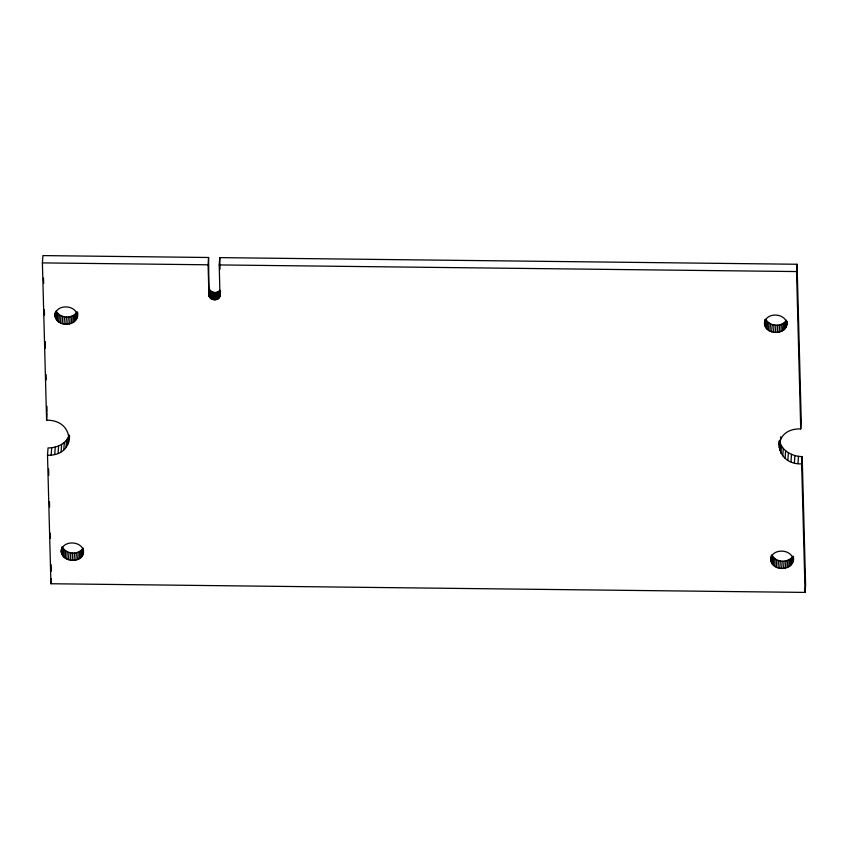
<?xml version="1.0" encoding="UTF-8"?>
<svg xmlns="http://www.w3.org/2000/svg" width="848" height="848" viewBox="0 0 848 848"><rect width="100%" height="100%" fill="white"/><g stroke="black" fill="none" stroke-linecap="round" stroke-linejoin="round"><path stroke-width="1.27" d="M77.242 316.474C77.38 304.496 55.661 303.34 54.95 315.477C56.445 328.78 80.655 326.3 77.528 312.075M786.764 324.625C786.902 312.658 765.182 311.502 764.472 323.629C765.702 336.285 788.947 334.96 786.955 321.456M793.039 560.676C793.177 548.698 771.457 547.543 770.747 559.68C772.242 572.983 796.452 570.503 793.325 556.288M47.509 455.228C77.094 456.118 74.783 419.421 46.587 420.258L42.4 262.891L42.919 255.587L208.587 257.495L208.979 296.111L211.502 299.079L215.032 299.821L218.318 298.719L219.982 296.238L219.219 264.926L219.749 257.622L797.067 264.258L801.254 421.626L800.735 428.929C771.15 428.028 773.461 464.725 801.657 463.898L805.081 592.413L50.933 583.742L47.509 455.228L48.039 447.924C56.371 448.02 65.805 444.151 68.942 435.883M46.587 420.258L47.106 412.955M54.95 315.477L55.12 313.039M55.152 316.951L55.502 312.085M55.661 318.392L56.191 311.089C60.07 318.498 72.44 319.208 76.892 312.022L76.373 319.314M56.477 319.749L57.007 312.456M57.569 320.989L58.099 313.696M58.915 322.081L59.434 314.778M60.452 322.982L60.982 315.679M51.177 455.026L51.707 447.733M62.158 323.66L62.688 316.368M63.982 324.116L64.512 316.823M54.738 454.358L55.258 447.066M65.868 324.328L66.388 317.035M58.077 453.235L58.597 445.942M67.755 324.286L68.275 316.993M50.933 583.742L51.283 578.877M69.6 324L70.119 316.696M61.12 451.698L61.639 444.394M71.338 323.47L71.857 316.166M63.78 449.769L64.3 442.476M72.928 322.706L73.447 315.403M74.317 321.742L74.847 314.449M65.985 447.521L66.504 440.218M75.483 320.608L76.002 313.304M67.67 444.999L68.19 437.695M76.956 317.926L77.38 312.552M68.794 442.285L69.313 434.982M61.226 551.518C61.936 539.392 83.655 540.547 83.517 552.514C81.62 564.8 58.936 561.789 61.406 549.091M69.324 439.434L69.589 435.787M61.427 553.002L61.862 546.918M61.946 554.444L62.466 547.14C66.345 554.55 78.716 555.249 83.168 548.073L82.648 555.366M62.752 555.8L63.282 548.497M63.844 557.041L64.374 549.737M65.19 558.122L65.709 550.829M66.727 559.023L67.257 551.73M68.434 559.712L68.964 552.419M70.257 560.168L70.787 552.864M72.144 560.38L72.663 553.076M74.03 560.337L74.55 553.034M75.875 560.04L76.394 552.748M77.613 559.51L78.133 552.218M79.203 558.758L79.723 551.454M80.602 557.793L81.122 550.49M81.758 556.648L82.277 549.356M83.242 553.977L83.496 550.331M208.979 296.111L208.067 264.799L208.587 257.495M209.223 296.811L209.403 288.097M209.604 297.478L209.742 289.518M210.124 298.093L210.134 290.186M210.77 298.634L211.29 291.33L210.654 290.79M211.502 299.079L212.032 291.786L211.29 291.33M212.329 299.429L212.848 292.136L212.032 291.786M213.198 299.683L213.728 292.38L212.848 292.136M214.109 299.81L214.639 292.507L213.728 292.38M215.032 299.821L215.562 292.518L218.127 291.85L219.939 290.292L219.42 297.595M215.943 299.715L216.463 292.412M216.802 299.482L217.332 292.189M217.607 299.153L218.127 291.85M218.318 298.719L218.848 291.415M218.932 298.189L219.452 290.896M219.77 296.938L220.035 293.291M764.472 323.629L764.769 319.717M764.673 325.113L765.023 320.247M765.182 326.554L765.712 319.251C769.592 326.66 781.962 327.36 786.414 320.173L785.895 327.476M765.998 327.911L766.528 320.608M767.09 329.151L767.62 321.848M768.436 330.232L768.956 322.94M769.973 331.133L770.503 323.841M771.68 331.822L772.21 324.519M773.503 332.278L774.033 324.975M775.39 332.49L775.909 325.187M777.277 332.448L777.796 325.144M779.121 332.151L779.641 324.858M780.86 331.621L781.379 324.328M782.45 330.858L782.969 323.565M783.849 329.904L784.368 322.6M785.004 328.759L785.524 321.466M786.488 326.088L786.827 321.222M778.92 444.712L779.185 441.055M770.747 559.68L770.927 557.242M770.949 561.153L771.383 555.08M778.994 447.596L779.524 440.303C781.22 450.723 792.382 456.563 802.187 456.595L805.6 585.109L805.081 592.413M771.468 562.595L771.987 555.302C775.666 562.245 786.615 563.273 791.799 557.507L791.279 564.81M779.683 450.458L780.202 443.154M780.573 439.147L780.754 436.72M772.274 563.952L772.804 556.659M780.944 453.203L781.474 445.9M773.376 565.203L773.895 557.899M774.712 566.284L775.231 558.98M782.768 455.758L783.298 448.465M800.735 428.929L796.548 271.561L797.067 264.258M776.249 567.185L776.779 559.881M785.1 458.058L785.619 450.765M777.966 567.874L778.485 560.57M779.778 568.33L780.308 561.026M787.856 460.051L788.386 452.747M781.665 568.531L782.185 561.238M790.983 461.662L791.513 454.369M783.552 568.489L784.071 561.196M785.396 568.202L785.916 560.899M794.385 462.86L794.915 455.567M787.135 567.672L787.654 560.369M788.725 566.909L789.244 559.616M790.124 565.945L790.643 558.652M797.979 463.612L798.509 456.319M792.17 563.528L792.689 556.224M792.763 562.129L793.177 556.754M801.657 463.898L802.187 456.595M42.4 262.891L208.067 264.799M219.219 264.926L796.548 271.561M214.639 292.507L215.562 292.518M219.749 257.622L220.056 269.102M43.524 278.07L43.661 283.359M44.361 309.806L44.509 315.096M45.209 341.543L45.389 348.157M46.089 374.604L46.227 379.893M46.926 406.34L47.075 411.63M48.59 468.912L48.771 475.463M49.47 501.687L49.608 506.934M50.308 533.169L50.445 538.406M51.145 564.641L51.315 571.192"/></g></svg>
